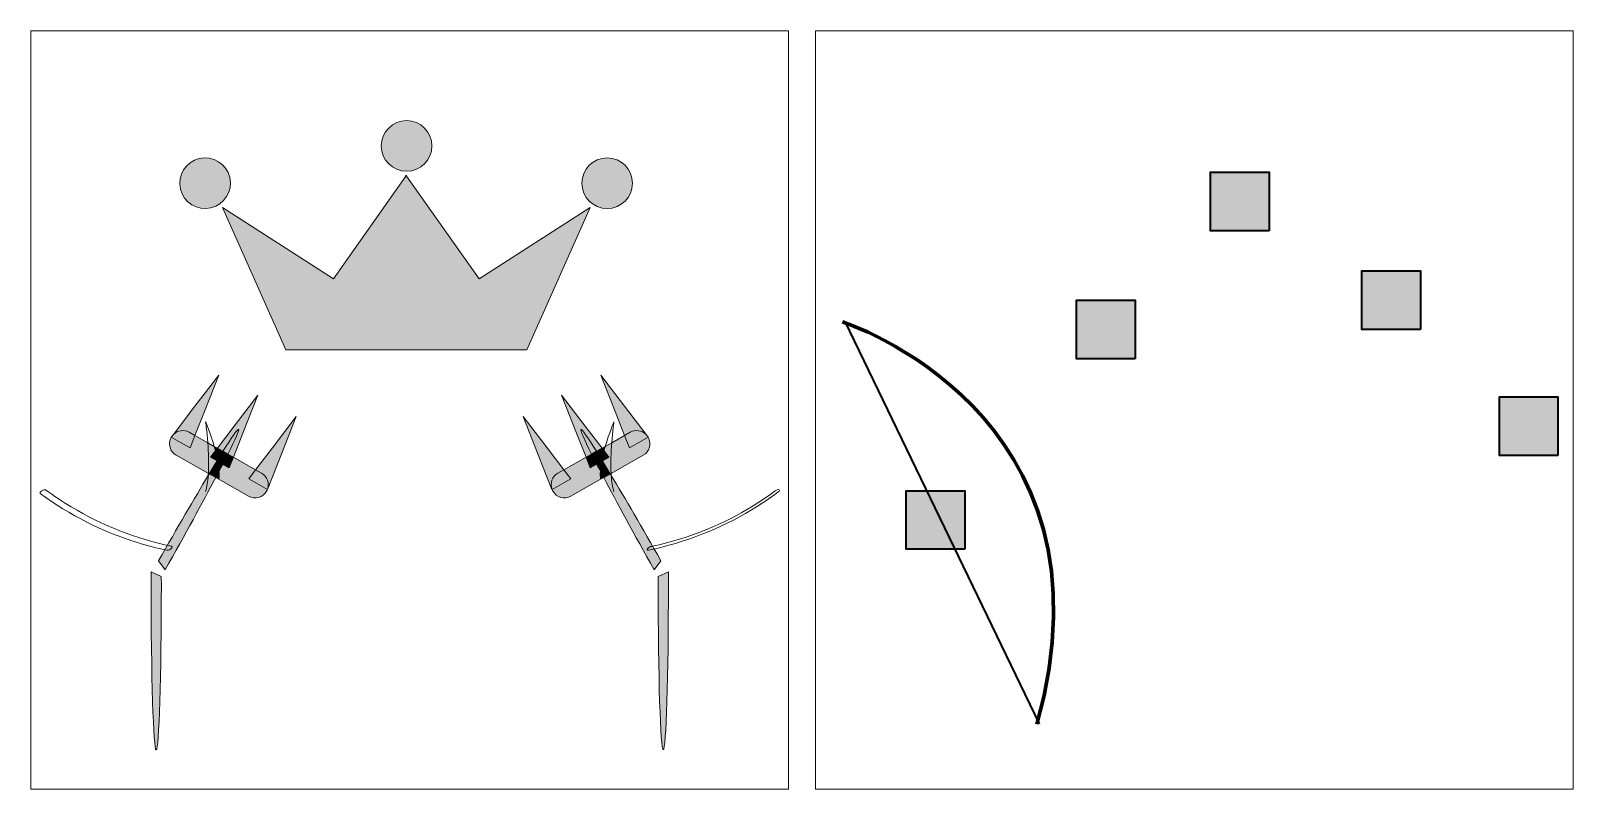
# Model space of a CAD drawing. Header units: centimetres. Extents: x 0 to 40.7, y -20 to 0.
import ezdxf

# ---------------------------------------------------------------- set-up
doc = ezdxf.new("R2010")
doc.units = ezdxf.units.CM
doc.header["$MEASUREMENT"] = 0
doc.layers.add('Layer 1', color=7, linetype='Continuous', lineweight=0)

msp = doc.modelspace()

# ---------------------------------------------------------------- hatches: boundary and pattern name
at = {"layer": 'Layer 1', "transparency": 33554687}
h = msp.add_hatch(color=250, dxfattribs=at)
h.dxf.hatch_style = 2
edge = h.paths.add_edge_path()
edge.add_arc((9.918, -3.036), 0.668, 0, 360)
h = msp.add_hatch(color=250, dxfattribs=at)
h.dxf.hatch_style = 2
edge = h.paths.add_edge_path()
edge.add_ellipse((4.598, -4.019), major_axis=(-0.153, 0.65), ratio=0.999998, start_angle=0, end_angle=360)
h = msp.add_hatch(color=250, dxfattribs=at)
h.dxf.hatch_style = 2
edge = h.paths.add_edge_path()
edge.add_arc((15.211, -4.019), 0.668, 0, 360)
h = msp.add_hatch(color=250, dxfattribs=at)
h.dxf.hatch_style = 2
h.paths.add_polyline_path([(9.918, -3.836), (9.918, -3.809), (9.908, -3.822), (9.898, -3.809), (9.898, -3.836), (7.988, -6.536), (5.057, -4.662), (6.727, -8.409), (9.898, -8.409), (9.918, -8.409), (13.089, -8.409), (14.759, -4.662), (11.828, -6.536)])
h = msp.add_hatch(color=250, dxfattribs=at)
h.dxf.hatch_style = 2
h.paths.add_polyline_path([(32.683, -5.274), (31.138, -5.274), (31.138, -3.729), (32.683, -3.729)])
h = msp.add_hatch(color=250, dxfattribs=at)
h.dxf.hatch_style = 2
h.paths.add_polyline_path([(36.676, -7.878), (35.131, -7.878), (35.131, -6.333), (36.676, -6.333)])
h = msp.add_hatch(color=250, dxfattribs=at)
h.dxf.hatch_style = 2
h.paths.add_polyline_path([(29.142, -8.65), (27.597, -8.65), (27.597, -7.105), (29.142, -7.105)])
h = msp.add_hatch(color=7, dxfattribs=at)
h.dxf.hatch_style = 2
edge = h.paths.add_edge_path()
edge.add_spline(control_points=[(4.18, -10.587), (4.18, -10.587), (4.331, -10.672), (4.331, -10.672), (4.331, -10.672), (4.58, -10.04), (4.58, -10.04), (4.58, -10.04), (4.958, -9.08), (4.958, -9.08), (4.958, -9.08), (4.332, -9.9), (4.332, -9.9), (4.332, -9.9), (3.763, -10.645), (3.763, -10.645), (3.871, -10.537), (4.041, -10.509), (4.18, -10.587)], knot_values=[0, 0, 0, 0, 1, 1, 1, 2, 2, 2, 3, 3, 3, 4, 4, 4, 5, 5, 5, 6, 6, 6, 6], degree=3, periodic=0)
h = msp.add_hatch(color=7, dxfattribs=at)
h.dxf.hatch_style = 2
edge = h.paths.add_edge_path()
edge.add_spline(control_points=[(15.82, -10.587), (15.82, -10.587), (15.669, -10.672), (15.669, -10.672), (15.669, -10.672), (15.42, -10.04), (15.42, -10.04), (15.42, -10.04), (15.042, -9.08), (15.042, -9.08), (15.042, -9.08), (15.668, -9.9), (15.668, -9.9), (15.668, -9.9), (16.237, -10.645), (16.237, -10.645), (16.129, -10.537), (15.959, -10.509), (15.82, -10.587)], knot_values=[0, 0, 0, 0, 1, 1, 1, 2, 2, 2, 3, 3, 3, 4, 4, 4, 5, 5, 5, 6, 6, 6, 6], degree=3, periodic=0)
h = msp.add_hatch(color=7, dxfattribs=at)
h.dxf.hatch_style = 2
edge = h.paths.add_edge_path()
edge.add_spline(control_points=[(5.482, -10.511), (5.506, -10.524), (5.4, -10.763), (5.199, -11.162), (5.199, -11.162), (5.347, -11.246), (5.347, -11.246), (5.347, -11.246), (5.615, -10.565), (5.615, -10.565), (5.615, -10.565), (5.993, -9.605), (5.993, -9.605), (5.993, -9.605), (5.367, -10.425), (5.367, -10.425), (5.367, -10.425), (4.923, -11.006), (4.923, -11.006), (4.923, -11.006), (5.071, -11.09), (5.071, -11.09), (5.309, -10.711), (5.459, -10.497), (5.482, -10.511)], knot_values=[0, 0, 0, 0, 1, 1, 1, 2, 2, 2, 3, 3, 3, 4, 4, 4, 5, 5, 5, 6, 6, 6, 7, 7, 7, 8, 8, 8, 8], degree=3, periodic=0)
h = msp.add_hatch(color=7, dxfattribs=at)
h.dxf.hatch_style = 2
edge = h.paths.add_edge_path()
edge.add_spline(control_points=[(14.518, -10.511), (14.494, -10.524), (14.6, -10.763), (14.801, -11.162), (14.801, -11.162), (14.653, -11.246), (14.653, -11.246), (14.653, -11.246), (14.385, -10.565), (14.385, -10.565), (14.385, -10.565), (14.007, -9.605), (14.007, -9.605), (14.007, -9.605), (14.633, -10.425), (14.633, -10.425), (14.633, -10.425), (15.077, -11.006), (15.077, -11.006), (15.077, -11.006), (14.929, -11.09), (14.929, -11.09), (14.691, -10.711), (14.541, -10.497), (14.518, -10.511)], knot_values=[0, 0, 0, 0, 1, 1, 1, 2, 2, 2, 3, 3, 3, 4, 4, 4, 5, 5, 5, 6, 6, 6, 7, 7, 7, 8, 8, 8, 8], degree=3, periodic=0)
h = msp.add_hatch(color=250, dxfattribs=at)
h.dxf.hatch_style = 2
h.paths.add_polyline_path([(40.304, -11.198), (38.759, -11.198), (38.759, -9.653), (40.304, -9.653)])
h = msp.add_hatch(color=7, dxfattribs=at)
h.dxf.hatch_style = 2
edge = h.paths.add_edge_path()
edge.add_spline(control_points=[(6.244, -12.093), (6.244, -12.093), (6.247, -12.095), (6.247, -12.095), (6.247, -12.095), (6.625, -11.135), (6.625, -11.135), (6.625, -11.135), (7.003, -10.175), (7.003, -10.175), (7.003, -10.175), (6.377, -10.995), (6.377, -10.995), (6.377, -10.995), (5.933, -11.576), (5.933, -11.576), (5.933, -11.576), (6.09, -11.665), (6.09, -11.665), (6.243, -11.751), (6.305, -11.934), (6.244, -12.093)], knot_values=[0, 0, 0, 0, 1, 1, 1, 2, 2, 2, 3, 3, 3, 4, 4, 4, 5, 5, 5, 6, 6, 6, 7, 7, 7, 7], degree=3, periodic=0)
h = msp.add_hatch(color=7, dxfattribs=at)
h.dxf.hatch_style = 2
edge = h.paths.add_edge_path()
edge.add_spline(control_points=[(13.756, -12.093), (13.756, -12.093), (13.753, -12.095), (13.753, -12.095), (13.753, -12.095), (13.375, -11.135), (13.375, -11.135), (13.375, -11.135), (12.997, -10.175), (12.997, -10.175), (12.997, -10.175), (13.623, -10.995), (13.623, -10.995), (13.623, -10.995), (14.067, -11.576), (14.067, -11.576), (14.067, -11.576), (13.91, -11.665), (13.91, -11.665), (13.757, -11.751), (13.695, -11.934), (13.756, -12.093)], knot_values=[0, 0, 0, 0, 1, 1, 1, 2, 2, 2, 3, 3, 3, 4, 4, 4, 5, 5, 5, 6, 6, 6, 7, 7, 7, 7], degree=3, periodic=0)
h = msp.add_hatch(color=7, dxfattribs=at)
h.dxf.hatch_style = 2
edge = h.paths.add_edge_path()
edge.add_spline(control_points=[(4.202, -11), (4.202, -11), (4.331, -10.672), (4.331, -10.672), (4.331, -10.672), (4.18, -10.587), (4.18, -10.587), (4.041, -10.509), (3.871, -10.537), (3.763, -10.645), (3.763, -10.645), (3.706, -10.72), (3.706, -10.72), (3.706, -10.72), (3.954, -10.86), (3.954, -10.86), (3.954, -10.86), (4.202, -11), (4.202, -11)], knot_values=[0, 0, 0, 0, 1, 1, 1, 2, 2, 2, 3, 3, 3, 4, 4, 4, 5, 5, 5, 6, 6, 6, 6], degree=3, periodic=0)
h = msp.add_hatch(color=7, dxfattribs=at)
h.dxf.hatch_style = 2
edge = h.paths.add_edge_path()
edge.add_spline(control_points=[(5.482, -10.511), (5.459, -10.497), (5.309, -10.711), (5.071, -11.09), (5.071, -11.09), (5.199, -11.162), (5.199, -11.162), (5.4, -10.763), (5.506, -10.524), (5.482, -10.511)], knot_values=[0, 0, 0, 0, 1, 1, 1, 2, 2, 2, 3, 3, 3, 3], degree=3, periodic=0)
h = msp.add_hatch(color=7, dxfattribs=at)
h.dxf.hatch_style = 2
edge = h.paths.add_edge_path()
edge.add_spline(control_points=[(14.518, -10.511), (14.541, -10.497), (14.691, -10.711), (14.929, -11.09), (14.929, -11.09), (14.801, -11.162), (14.801, -11.162), (14.6, -10.763), (14.494, -10.524), (14.518, -10.511)], knot_values=[0, 0, 0, 0, 1, 1, 1, 2, 2, 2, 3, 3, 3, 3], degree=3, periodic=0)
h = msp.add_hatch(color=7, dxfattribs=at)
h.dxf.hatch_style = 2
edge = h.paths.add_edge_path()
edge.add_spline(control_points=[(15.798, -11), (15.798, -11), (15.669, -10.672), (15.669, -10.672), (15.669, -10.672), (15.82, -10.587), (15.82, -10.587), (15.959, -10.509), (16.129, -10.537), (16.237, -10.645), (16.237, -10.645), (16.294, -10.72), (16.294, -10.72), (16.294, -10.72), (16.046, -10.86), (16.046, -10.86), (16.046, -10.86), (15.798, -11), (15.798, -11)], knot_values=[0, 0, 0, 0, 1, 1, 1, 2, 2, 2, 3, 3, 3, 4, 4, 4, 5, 5, 5, 6, 6, 6, 6], degree=3, periodic=0)
h = msp.add_hatch(color=7, dxfattribs=at)
h.dxf.hatch_style = 2
edge = h.paths.add_edge_path()
edge.add_spline(control_points=[(4.331, -10.672), (4.331, -10.672), (4.202, -11), (4.202, -11), (4.202, -11), (3.954, -10.86), (3.954, -10.86), (3.954, -10.86), (3.706, -10.72), (3.706, -10.72), (3.706, -10.72), (3.706, -10.72), (3.706, -10.72), (3.611, -10.887), (3.67, -11.1), (3.838, -11.194), (3.838, -11.194), (4.685, -11.672), (4.685, -11.672), (4.701, -11.402), (4.689, -11.109), (4.67, -10.863), (4.67, -10.863), (4.331, -10.672), (4.331, -10.672)], knot_values=[0, 0, 0, 0, 1, 1, 1, 2, 2, 2, 3, 3, 3, 4, 4, 4, 5, 5, 5, 6, 6, 6, 7, 7, 7, 8, 8, 8, 8], degree=3, periodic=0)
h = msp.add_hatch(color=7, dxfattribs=at)
h.dxf.hatch_style = 2
edge = h.paths.add_edge_path()
edge.add_spline(control_points=[(3.706, -10.72), (3.706, -10.72), (3.763, -10.645), (3.763, -10.645), (3.741, -10.666), (3.721, -10.691), (3.706, -10.72)], knot_values=[0, 0, 0, 0, 1, 1, 1, 2, 2, 2, 2], degree=3, periodic=0)
h = msp.add_hatch(color=7, dxfattribs=at)
h.dxf.hatch_style = 2
edge = h.paths.add_edge_path()
edge.add_spline(control_points=[(4.914, -11.343), (4.914, -11.343), (4.741, -11.245), (4.741, -11.245), (4.741, -11.245), (4.872, -11.073), (4.872, -11.073), (4.862, -11.035), (4.851, -10.997), (4.84, -10.959), (4.84, -10.959), (4.67, -10.863), (4.67, -10.863), (4.689, -11.109), (4.701, -11.402), (4.685, -11.672), (4.685, -11.672), (4.706, -11.684), (4.706, -11.684), (4.78, -11.562), (4.849, -11.448), (4.914, -11.343)], knot_values=[0, 0, 0, 0, 1, 1, 1, 2, 2, 2, 3, 3, 3, 4, 4, 4, 5, 5, 5, 6, 6, 6, 7, 7, 7, 7], degree=3, periodic=0)
h = msp.add_hatch(color=7, dxfattribs=at)
h.dxf.hatch_style = 2
edge = h.paths.add_edge_path()
edge.add_spline(control_points=[(4.923, -11.006), (4.923, -11.006), (4.84, -10.959), (4.84, -10.959), (4.851, -10.997), (4.862, -11.035), (4.872, -11.073), (4.872, -11.073), (4.923, -11.006), (4.923, -11.006)], knot_values=[0, 0, 0, 0, 1, 1, 1, 2, 2, 2, 3, 3, 3, 3], degree=3, periodic=0)
h = msp.add_hatch(color=7, dxfattribs=at)
h.dxf.hatch_style = 2
edge = h.paths.add_edge_path()
edge.add_spline(control_points=[(15.077, -11.006), (15.077, -11.006), (15.16, -10.959), (15.16, -10.959), (15.149, -10.997), (15.138, -11.035), (15.128, -11.073), (15.128, -11.073), (15.077, -11.006), (15.077, -11.006)], knot_values=[0, 0, 0, 0, 1, 1, 1, 2, 2, 2, 3, 3, 3, 3], degree=3, periodic=0)
h = msp.add_hatch(color=7, dxfattribs=at)
h.dxf.hatch_style = 2
edge = h.paths.add_edge_path()
edge.add_spline(control_points=[(15.086, -11.343), (15.086, -11.343), (15.259, -11.245), (15.259, -11.245), (15.259, -11.245), (15.128, -11.073), (15.128, -11.073), (15.138, -11.035), (15.149, -10.997), (15.16, -10.959), (15.16, -10.959), (15.33, -10.863), (15.33, -10.863), (15.311, -11.109), (15.299, -11.402), (15.315, -11.672), (15.315, -11.672), (15.294, -11.684), (15.294, -11.684), (15.22, -11.562), (15.151, -11.448), (15.086, -11.343)], knot_values=[0, 0, 0, 0, 1, 1, 1, 2, 2, 2, 3, 3, 3, 4, 4, 4, 5, 5, 5, 6, 6, 6, 7, 7, 7, 7], degree=3, periodic=0)
h = msp.add_hatch(color=7, dxfattribs=at)
h.dxf.hatch_style = 2
edge = h.paths.add_edge_path()
edge.add_spline(control_points=[(15.669, -10.672), (15.669, -10.672), (15.798, -11), (15.798, -11), (15.798, -11), (16.046, -10.86), (16.046, -10.86), (16.046, -10.86), (16.294, -10.72), (16.294, -10.72), (16.294, -10.72), (16.294, -10.72), (16.294, -10.72), (16.389, -10.887), (16.33, -11.1), (16.162, -11.194), (16.162, -11.194), (15.315, -11.672), (15.315, -11.672), (15.299, -11.402), (15.311, -11.109), (15.33, -10.863), (15.33, -10.863), (15.669, -10.672), (15.669, -10.672)], knot_values=[0, 0, 0, 0, 1, 1, 1, 2, 2, 2, 3, 3, 3, 4, 4, 4, 5, 5, 5, 6, 6, 6, 7, 7, 7, 8, 8, 8, 8], degree=3, periodic=0)
h = msp.add_hatch(color=7, dxfattribs=at)
h.dxf.hatch_style = 2
edge = h.paths.add_edge_path()
edge.add_spline(control_points=[(16.294, -10.72), (16.294, -10.72), (16.237, -10.645), (16.237, -10.645), (16.259, -10.666), (16.279, -10.691), (16.294, -10.72)], knot_values=[0, 0, 0, 0, 1, 1, 1, 2, 2, 2, 2], degree=3, periodic=0)
h = msp.add_hatch(color=7, dxfattribs=at)
h.dxf.hatch_style = 2
edge = h.paths.add_edge_path()
edge.add_spline(control_points=[(4.936, -11.355), (4.936, -11.355), (4.914, -11.343), (4.914, -11.343), (4.849, -11.448), (4.78, -11.562), (4.706, -11.684), (4.706, -11.684), (4.879, -11.782), (4.879, -11.782), (4.91, -11.723), (4.94, -11.666), (4.969, -11.61), (4.964, -11.53), (4.953, -11.444), (4.936, -11.355)], knot_values=[0, 0, 0, 0, 1, 1, 1, 2, 2, 2, 3, 3, 3, 4, 4, 4, 5, 5, 5, 5], degree=3, periodic=0)
h = msp.add_hatch(color=7, dxfattribs=at)
h.dxf.hatch_style = 2
edge = h.paths.add_edge_path()
edge.add_spline(control_points=[(4.872, -11.073), (4.872, -11.073), (4.741, -11.245), (4.741, -11.245), (4.741, -11.245), (4.914, -11.343), (4.914, -11.343), (4.919, -11.334), (4.924, -11.326), (4.929, -11.318), (4.913, -11.237), (4.894, -11.154), (4.872, -11.073)], knot_values=[0, 0, 0, 0, 1, 1, 1, 2, 2, 2, 3, 3, 3, 4, 4, 4, 4], degree=3, periodic=0)
h = msp.add_hatch(color=7, dxfattribs=at)
h.dxf.hatch_style = 2
edge = h.paths.add_edge_path()
edge.add_spline(control_points=[(4.929, -11.318), (4.979, -11.236), (5.027, -11.16), (5.071, -11.09), (5.071, -11.09), (4.923, -11.006), (4.923, -11.006), (4.923, -11.006), (4.872, -11.073), (4.872, -11.073), (4.894, -11.154), (4.913, -11.237), (4.929, -11.318)], knot_values=[0, 0, 0, 0, 1, 1, 1, 2, 2, 2, 3, 3, 3, 4, 4, 4, 4], degree=3, periodic=0)
h = msp.add_hatch(color=7, dxfattribs=at)
h.dxf.hatch_style = 2
edge = h.paths.add_edge_path()
edge.add_spline(control_points=[(4.929, -11.318), (4.924, -11.326), (4.919, -11.334), (4.914, -11.343), (4.914, -11.343), (4.936, -11.355), (4.936, -11.355), (4.934, -11.343), (4.932, -11.33), (4.929, -11.318)], knot_values=[0, 0, 0, 0, 1, 1, 1, 2, 2, 2, 3, 3, 3, 3], degree=3, periodic=0)
h = msp.add_hatch(color=7, dxfattribs=at)
h.dxf.hatch_style = 2
edge = h.paths.add_edge_path()
edge.add_spline(control_points=[(4.989, -11.385), (4.989, -11.385), (5.064, -11.427), (5.064, -11.427), (5.113, -11.333), (5.158, -11.244), (5.199, -11.162), (5.199, -11.162), (5.071, -11.09), (5.071, -11.09), (5.027, -11.16), (4.979, -11.236), (4.929, -11.318), (4.932, -11.33), (4.934, -11.343), (4.936, -11.355), (4.936, -11.355), (4.989, -11.385), (4.989, -11.385)], knot_values=[0, 0, 0, 0, 1, 1, 1, 2, 2, 2, 3, 3, 3, 4, 4, 4, 5, 5, 5, 6, 6, 6, 6], degree=3, periodic=0)
h = msp.add_hatch(color=7, dxfattribs=at)
h.dxf.hatch_style = 2
edge = h.paths.add_edge_path()
edge.add_spline(control_points=[(4.936, -11.355), (4.953, -11.444), (4.964, -11.53), (4.969, -11.61), (5.002, -11.547), (5.034, -11.486), (5.064, -11.427), (5.064, -11.427), (4.989, -11.385), (4.989, -11.385), (4.989, -11.385), (4.936, -11.355), (4.936, -11.355)], knot_values=[0, 0, 0, 0, 1, 1, 1, 2, 2, 2, 3, 3, 3, 4, 4, 4, 4], degree=3, periodic=0)
h = msp.add_hatch(color=7, dxfattribs=at)
h.dxf.hatch_style = 2
edge = h.paths.add_edge_path()
edge.add_spline(control_points=[(5.064, -11.427), (5.034, -11.486), (5.002, -11.547), (4.969, -11.61), (4.974, -11.69), (4.972, -11.763), (4.961, -11.828), (4.961, -11.828), (5.747, -12.272), (5.747, -12.272), (5.915, -12.366), (6.128, -12.307), (6.222, -12.139), (6.222, -12.139), (6.222, -12.139), (6.222, -12.139), (6.231, -12.124), (6.238, -12.109), (6.244, -12.093), (6.244, -12.093), (5.999, -11.955), (5.999, -11.955), (5.999, -11.955), (5.751, -11.815), (5.751, -11.815), (5.751, -11.815), (5.933, -11.576), (5.933, -11.576), (5.933, -11.576), (5.347, -11.246), (5.347, -11.246), (5.347, -11.246), (5.237, -11.525), (5.237, -11.525), (5.237, -11.525), (5.064, -11.427), (5.064, -11.427)], knot_values=[0, 0, 0, 0, 1, 1, 1, 2, 2, 2, 3, 3, 3, 4, 4, 4, 5, 5, 5, 6, 6, 6, 7, 7, 7, 8, 8, 8, 9, 9, 9, 10, 10, 10, 11, 11, 11, 12, 12, 12, 12], degree=3, periodic=0)
h = msp.add_hatch(color=7, dxfattribs=at)
h.dxf.hatch_style = 2
edge = h.paths.add_edge_path()
edge.add_spline(control_points=[(5.064, -11.427), (5.064, -11.427), (5.237, -11.525), (5.237, -11.525), (5.237, -11.525), (5.347, -11.246), (5.347, -11.246), (5.347, -11.246), (5.199, -11.162), (5.199, -11.162), (5.158, -11.244), (5.113, -11.333), (5.064, -11.427)], knot_values=[0, 0, 0, 0, 1, 1, 1, 2, 2, 2, 3, 3, 3, 4, 4, 4, 4], degree=3, periodic=0)
h = msp.add_hatch(color=7, dxfattribs=at)
h.dxf.hatch_style = 2
edge = h.paths.add_edge_path()
edge.add_spline(control_points=[(14.936, -11.427), (14.966, -11.486), (14.998, -11.547), (15.031, -11.61), (15.026, -11.69), (15.028, -11.763), (15.039, -11.828), (15.039, -11.828), (14.253, -12.272), (14.253, -12.272), (14.085, -12.366), (13.872, -12.307), (13.778, -12.139), (13.778, -12.139), (13.778, -12.139), (13.778, -12.139), (13.769, -12.124), (13.762, -12.109), (13.756, -12.093), (13.756, -12.093), (14.001, -11.955), (14.001, -11.955), (14.001, -11.955), (14.249, -11.815), (14.249, -11.815), (14.249, -11.815), (14.067, -11.576), (14.067, -11.576), (14.067, -11.576), (14.653, -11.246), (14.653, -11.246), (14.653, -11.246), (14.763, -11.525), (14.763, -11.525), (14.763, -11.525), (14.936, -11.427), (14.936, -11.427)], knot_values=[0, 0, 0, 0, 1, 1, 1, 2, 2, 2, 3, 3, 3, 4, 4, 4, 5, 5, 5, 6, 6, 6, 7, 7, 7, 8, 8, 8, 9, 9, 9, 10, 10, 10, 11, 11, 11, 12, 12, 12, 12], degree=3, periodic=0)
h = msp.add_hatch(color=7, dxfattribs=at)
h.dxf.hatch_style = 2
edge = h.paths.add_edge_path()
edge.add_spline(control_points=[(14.936, -11.427), (14.936, -11.427), (14.763, -11.525), (14.763, -11.525), (14.763, -11.525), (14.653, -11.246), (14.653, -11.246), (14.653, -11.246), (14.801, -11.162), (14.801, -11.162), (14.842, -11.244), (14.887, -11.333), (14.936, -11.427)], knot_values=[0, 0, 0, 0, 1, 1, 1, 2, 2, 2, 3, 3, 3, 4, 4, 4, 4], degree=3, periodic=0)
h = msp.add_hatch(color=7, dxfattribs=at)
h.dxf.hatch_style = 2
edge = h.paths.add_edge_path()
edge.add_spline(control_points=[(15.011, -11.385), (15.011, -11.385), (14.936, -11.427), (14.936, -11.427), (14.887, -11.333), (14.842, -11.244), (14.801, -11.162), (14.801, -11.162), (14.929, -11.09), (14.929, -11.09), (14.973, -11.16), (15.021, -11.236), (15.071, -11.318), (15.068, -11.33), (15.066, -11.343), (15.064, -11.355), (15.064, -11.355), (15.011, -11.385), (15.011, -11.385)], knot_values=[0, 0, 0, 0, 1, 1, 1, 2, 2, 2, 3, 3, 3, 4, 4, 4, 5, 5, 5, 6, 6, 6, 6], degree=3, periodic=0)
h = msp.add_hatch(color=7, dxfattribs=at)
h.dxf.hatch_style = 2
edge = h.paths.add_edge_path()
edge.add_spline(control_points=[(15.071, -11.318), (15.021, -11.236), (14.973, -11.16), (14.929, -11.09), (14.929, -11.09), (15.077, -11.006), (15.077, -11.006), (15.077, -11.006), (15.128, -11.073), (15.128, -11.073), (15.106, -11.154), (15.087, -11.237), (15.071, -11.318)], knot_values=[0, 0, 0, 0, 1, 1, 1, 2, 2, 2, 3, 3, 3, 4, 4, 4, 4], degree=3, periodic=0)
h = msp.add_hatch(color=7, dxfattribs=at)
h.dxf.hatch_style = 2
edge = h.paths.add_edge_path()
edge.add_spline(control_points=[(15.064, -11.355), (15.047, -11.444), (15.036, -11.53), (15.031, -11.61), (14.998, -11.547), (14.966, -11.486), (14.936, -11.427), (14.936, -11.427), (15.011, -11.385), (15.011, -11.385), (15.011, -11.385), (15.064, -11.355), (15.064, -11.355)], knot_values=[0, 0, 0, 0, 1, 1, 1, 2, 2, 2, 3, 3, 3, 4, 4, 4, 4], degree=3, periodic=0)
h = msp.add_hatch(color=7, dxfattribs=at)
h.dxf.hatch_style = 2
edge = h.paths.add_edge_path()
edge.add_spline(control_points=[(15.064, -11.355), (15.064, -11.355), (15.086, -11.343), (15.086, -11.343), (15.151, -11.448), (15.22, -11.562), (15.294, -11.684), (15.294, -11.684), (15.121, -11.782), (15.121, -11.782), (15.09, -11.723), (15.06, -11.666), (15.031, -11.61), (15.036, -11.53), (15.047, -11.444), (15.064, -11.355)], knot_values=[0, 0, 0, 0, 1, 1, 1, 2, 2, 2, 3, 3, 3, 4, 4, 4, 5, 5, 5, 5], degree=3, periodic=0)
h = msp.add_hatch(color=7, dxfattribs=at)
h.dxf.hatch_style = 2
edge = h.paths.add_edge_path()
edge.add_spline(control_points=[(15.071, -11.318), (15.076, -11.326), (15.081, -11.334), (15.086, -11.343), (15.086, -11.343), (15.064, -11.355), (15.064, -11.355), (15.066, -11.343), (15.068, -11.33), (15.071, -11.318)], knot_values=[0, 0, 0, 0, 1, 1, 1, 2, 2, 2, 3, 3, 3, 3], degree=3, periodic=0)
h = msp.add_hatch(color=7, dxfattribs=at)
h.dxf.hatch_style = 2
edge = h.paths.add_edge_path()
edge.add_spline(control_points=[(15.128, -11.073), (15.128, -11.073), (15.259, -11.245), (15.259, -11.245), (15.259, -11.245), (15.086, -11.343), (15.086, -11.343), (15.081, -11.334), (15.076, -11.326), (15.071, -11.318), (15.087, -11.237), (15.106, -11.154), (15.128, -11.073)], knot_values=[0, 0, 0, 0, 1, 1, 1, 2, 2, 2, 3, 3, 3, 4, 4, 4, 4], degree=3, periodic=0)
h = msp.add_hatch(color=7, dxfattribs=at)
h.dxf.hatch_style = 2
edge = h.paths.add_edge_path()
edge.add_spline(control_points=[(4.879, -11.782), (4.879, -11.782), (4.706, -11.684), (4.706, -11.684), (4.698, -11.698), (4.69, -11.711), (4.682, -11.725), (4.67, -11.882), (4.649, -12.03), (4.613, -12.153), (4.649, -12.03), (4.67, -11.882), (4.682, -11.725), (4.321, -12.325), (3.865, -13.107), (3.373, -13.975), (3.373, -13.975), (3.548, -14.214), (3.548, -14.214), (4.072, -13.283), (4.536, -12.432), (4.879, -11.782)], knot_values=[0, 0, 0, 0, 1, 1, 1, 2, 2, 2, 3, 3, 3, 4, 4, 4, 5, 5, 5, 6, 6, 6, 7, 7, 7, 7], degree=3, periodic=0)
h = msp.add_hatch(color=7, dxfattribs=at)
h.dxf.hatch_style = 2
edge = h.paths.add_edge_path()
edge.add_spline(control_points=[(4.879, -11.782), (4.879, -11.782), (4.961, -11.828), (4.961, -11.828), (4.972, -11.763), (4.974, -11.69), (4.969, -11.61), (4.94, -11.666), (4.91, -11.723), (4.879, -11.782)], knot_values=[0, 0, 0, 0, 1, 1, 1, 2, 2, 2, 3, 3, 3, 3], degree=3, periodic=0)
h = msp.add_hatch(color=7, dxfattribs=at)
h.dxf.hatch_style = 2
edge = h.paths.add_edge_path()
edge.add_spline(control_points=[(5.999, -11.955), (5.999, -11.955), (6.244, -12.093), (6.244, -12.093), (6.305, -11.934), (6.243, -11.751), (6.09, -11.665), (6.09, -11.665), (5.933, -11.576), (5.933, -11.576), (5.933, -11.576), (5.751, -11.815), (5.751, -11.815), (5.751, -11.815), (5.999, -11.955), (5.999, -11.955)], knot_values=[0, 0, 0, 0, 1, 1, 1, 2, 2, 2, 3, 3, 3, 4, 4, 4, 5, 5, 5, 5], degree=3, periodic=0)
h = msp.add_hatch(color=7, dxfattribs=at)
h.dxf.hatch_style = 2
edge = h.paths.add_edge_path()
edge.add_spline(control_points=[(14.001, -11.955), (14.001, -11.955), (13.756, -12.093), (13.756, -12.093), (13.695, -11.934), (13.757, -11.751), (13.91, -11.665), (13.91, -11.665), (14.067, -11.576), (14.067, -11.576), (14.067, -11.576), (14.249, -11.815), (14.249, -11.815), (14.249, -11.815), (14.001, -11.955), (14.001, -11.955)], knot_values=[0, 0, 0, 0, 1, 1, 1, 2, 2, 2, 3, 3, 3, 4, 4, 4, 5, 5, 5, 5], degree=3, periodic=0)
h = msp.add_hatch(color=7, dxfattribs=at)
h.dxf.hatch_style = 2
edge = h.paths.add_edge_path()
edge.add_spline(control_points=[(15.121, -11.782), (15.121, -11.782), (15.039, -11.828), (15.039, -11.828), (15.028, -11.763), (15.026, -11.69), (15.031, -11.61), (15.06, -11.666), (15.09, -11.723), (15.121, -11.782)], knot_values=[0, 0, 0, 0, 1, 1, 1, 2, 2, 2, 3, 3, 3, 3], degree=3, periodic=0)
h = msp.add_hatch(color=7, dxfattribs=at)
h.dxf.hatch_style = 2
edge = h.paths.add_edge_path()
edge.add_spline(control_points=[(15.121, -11.782), (15.121, -11.782), (15.294, -11.684), (15.294, -11.684), (15.302, -11.698), (15.31, -11.711), (15.318, -11.725), (15.33, -11.882), (15.351, -12.03), (15.387, -12.153), (15.351, -12.03), (15.33, -11.882), (15.318, -11.725), (15.679, -12.325), (16.135, -13.107), (16.627, -13.975), (16.627, -13.975), (16.452, -14.214), (16.452, -14.214), (15.928, -13.283), (15.464, -12.432), (15.121, -11.782)], knot_values=[0, 0, 0, 0, 1, 1, 1, 2, 2, 2, 3, 3, 3, 4, 4, 4, 5, 5, 5, 6, 6, 6, 7, 7, 7, 7], degree=3, periodic=0)
h = msp.add_hatch(color=250, dxfattribs=at)
h.dxf.hatch_style = 2
h.paths.add_polyline_path([(24.648, -13.673), (23.103, -13.673), (23.103, -12.128), (24.648, -12.128)])
h = msp.add_hatch(color=7, dxfattribs=at)
h.dxf.hatch_style = 2
edge = h.paths.add_edge_path()
edge.add_spline(control_points=[(3.173, -14.27), (3.173, -14.376), (3.173, -14.483), (3.173, -14.592), (3.173, -17.008), (3.234, -18.967), (3.308, -18.967), (3.383, -18.967), (3.444, -17.008), (3.444, -14.592), (3.444, -14.525), (3.444, -14.458), (3.443, -14.392), (3.443, -14.392), (3.173, -14.27), (3.173, -14.27)], knot_values=[0, 0, 0, 0, 1, 1, 1, 2, 2, 2, 3, 3, 3, 4, 4, 4, 5, 5, 5, 5], degree=3, periodic=0)
h = msp.add_hatch(color=7, dxfattribs=at)
h.dxf.hatch_style = 2
edge = h.paths.add_edge_path()
edge.add_spline(control_points=[(16.827, -14.27), (16.827, -14.376), (16.827, -14.483), (16.827, -14.592), (16.827, -17.008), (16.766, -18.967), (16.692, -18.967), (16.617, -18.967), (16.556, -17.008), (16.556, -14.592), (16.556, -14.525), (16.556, -14.458), (16.557, -14.392), (16.557, -14.392), (16.827, -14.27), (16.827, -14.27)], knot_values=[0, 0, 0, 0, 1, 1, 1, 2, 2, 2, 3, 3, 3, 4, 4, 4, 5, 5, 5, 5], degree=3, periodic=0)

# ---------------------------------------------------------------- linework, layer by layer
at = {"layer": 'Layer 1', "color": 250, "lineweight": 35}
msp.add_line((21.487, -7.667), (26.615, -18.276), dxfattribs=at)
at = {"layer": 'Layer 1'}
for points in [[(20, -20), (0, -20), (0, 0), (20, 0)], [(40.706, -20), (20.706, -20), (20.706, 0), (40.706, 0)], [(9.918, -3.836), (9.918, -3.809), (9.908, -3.822), (9.898, -3.809), (9.898, -3.836), (7.988, -6.536), (5.057, -4.662), (6.727, -8.409), (9.898, -8.409), (9.918, -8.409), (13.089, -8.409), (14.759, -4.662), (11.828, -6.536)]]:
    msp.add_lwpolyline(points, close=True, dxfattribs=at)
at = {"layer": 'Layer 1', "color": 250, "lineweight": 35}
for points in [[(32.683, -5.274), (31.138, -5.274), (31.138, -3.729), (32.683, -3.729)], [(36.676, -7.878), (35.131, -7.878), (35.131, -6.333), (36.676, -6.333)], [(29.142, -8.65), (27.597, -8.65), (27.597, -7.105), (29.142, -7.105)], [(40.304, -11.198), (38.759, -11.198), (38.759, -9.653), (40.304, -9.653)], [(24.648, -13.673), (23.103, -13.673), (23.103, -12.128), (24.648, -12.128)]]:
    msp.add_lwpolyline(points, close=True, dxfattribs=at)
at = {"layer": 'Layer 1'}
for centre in [(9.918, -3.036), (15.211, -4.019)]:
    msp.add_circle(centre, 0.668, dxfattribs=at)
msp.add_ellipse((4.598, -4.019), major_axis=(-0.153, 0.65), ratio=0.999998, dxfattribs=at)
at = {"layer": 'Layer 1', "color": 250, "lineweight": 211}
msp.add_open_spline([(21.425, -7.678), (21.425, -7.678), (28.857, -10.051), (26.553, -18.287)], degree=3, dxfattribs=at)
at = {"layer": 'Layer 1'}
for points, knots in [([(4.18, -10.587), (4.18, -10.587), (4.331, -10.672), (4.331, -10.672), (4.331, -10.672), (4.58, -10.04), (4.58, -10.04), (4.58, -10.04), (4.958, -9.08), (4.958, -9.08), (4.958, -9.08), (4.332, -9.9), (4.332, -9.9), (4.332, -9.9), (3.763, -10.645), (3.763, -10.645), (3.871, -10.537), (4.041, -10.509), (4.18, -10.587)], [0, 0, 0, 0, 1, 1, 1, 2, 2, 2, 3, 3, 3, 4, 4, 4, 5, 5, 5, 6, 6, 6, 6]), ([(15.82, -10.587), (15.82, -10.587), (15.669, -10.672), (15.669, -10.672), (15.669, -10.672), (15.42, -10.04), (15.42, -10.04), (15.42, -10.04), (15.042, -9.08), (15.042, -9.08), (15.042, -9.08), (15.668, -9.9), (15.668, -9.9), (15.668, -9.9), (16.237, -10.645), (16.237, -10.645), (16.129, -10.537), (15.959, -10.509), (15.82, -10.587)], [0, 0, 0, 0, 1, 1, 1, 2, 2, 2, 3, 3, 3, 4, 4, 4, 5, 5, 5, 6, 6, 6, 6]), ([(5.482, -10.511), (5.506, -10.524), (5.4, -10.763), (5.199, -11.162), (5.199, -11.162), (5.347, -11.246), (5.347, -11.246), (5.347, -11.246), (5.615, -10.565), (5.615, -10.565), (5.615, -10.565), (5.993, -9.605), (5.993, -9.605), (5.993, -9.605), (5.367, -10.425), (5.367, -10.425), (5.367, -10.425), (4.923, -11.006), (4.923, -11.006), (4.923, -11.006), (5.071, -11.09), (5.071, -11.09), (5.309, -10.711), (5.459, -10.497), (5.482, -10.511)], [0, 0, 0, 0, 1, 1, 1, 2, 2, 2, 3, 3, 3, 4, 4, 4, 5, 5, 5, 6, 6, 6, 7, 7, 7, 8, 8, 8, 8]), ([(14.518, -10.511), (14.494, -10.524), (14.6, -10.763), (14.801, -11.162), (14.801, -11.162), (14.653, -11.246), (14.653, -11.246), (14.653, -11.246), (14.385, -10.565), (14.385, -10.565), (14.385, -10.565), (14.007, -9.605), (14.007, -9.605), (14.007, -9.605), (14.633, -10.425), (14.633, -10.425), (14.633, -10.425), (15.077, -11.006), (15.077, -11.006), (15.077, -11.006), (14.929, -11.09), (14.929, -11.09), (14.691, -10.711), (14.541, -10.497), (14.518, -10.511)], [0, 0, 0, 0, 1, 1, 1, 2, 2, 2, 3, 3, 3, 4, 4, 4, 5, 5, 5, 6, 6, 6, 7, 7, 7, 8, 8, 8, 8]), ([(6.244, -12.093), (6.244, -12.093), (6.247, -12.095), (6.247, -12.095), (6.247, -12.095), (6.625, -11.135), (6.625, -11.135), (6.625, -11.135), (7.003, -10.175), (7.003, -10.175), (7.003, -10.175), (6.377, -10.995), (6.377, -10.995), (6.377, -10.995), (5.933, -11.576), (5.933, -11.576), (5.933, -11.576), (6.09, -11.665), (6.09, -11.665), (6.243, -11.751), (6.305, -11.934), (6.244, -12.093)], [0, 0, 0, 0, 1, 1, 1, 2, 2, 2, 3, 3, 3, 4, 4, 4, 5, 5, 5, 6, 6, 6, 7, 7, 7, 7]), ([(13.756, -12.093), (13.756, -12.093), (13.753, -12.095), (13.753, -12.095), (13.753, -12.095), (13.375, -11.135), (13.375, -11.135), (13.375, -11.135), (12.997, -10.175), (12.997, -10.175), (12.997, -10.175), (13.623, -10.995), (13.623, -10.995), (13.623, -10.995), (14.067, -11.576), (14.067, -11.576), (14.067, -11.576), (13.91, -11.665), (13.91, -11.665), (13.757, -11.751), (13.695, -11.934), (13.756, -12.093)], [0, 0, 0, 0, 1, 1, 1, 2, 2, 2, 3, 3, 3, 4, 4, 4, 5, 5, 5, 6, 6, 6, 7, 7, 7, 7]), ([(4.202, -11), (4.202, -11), (4.331, -10.672), (4.331, -10.672), (4.331, -10.672), (4.18, -10.587), (4.18, -10.587), (4.041, -10.509), (3.871, -10.537), (3.763, -10.645), (3.763, -10.645), (3.706, -10.72), (3.706, -10.72), (3.706, -10.72), (3.954, -10.86), (3.954, -10.86), (3.954, -10.86), (4.202, -11), (4.202, -11)], [0, 0, 0, 0, 1, 1, 1, 2, 2, 2, 3, 3, 3, 4, 4, 4, 5, 5, 5, 6, 6, 6, 6]), ([(4.611, -10.309), (4.611, -10.309), (4.646, -10.546), (4.67, -10.863), (4.67, -10.863), (4.84, -10.959), (4.84, -10.959), (4.737, -10.607), (4.611, -10.309), (4.611, -10.309)], [0, 0, 0, 0, 1, 1, 1, 2, 2, 2, 3, 3, 3, 3]), ([(5.482, -10.511), (5.459, -10.497), (5.309, -10.711), (5.071, -11.09), (5.071, -11.09), (5.199, -11.162), (5.199, -11.162), (5.4, -10.763), (5.506, -10.524), (5.482, -10.511)], [0, 0, 0, 0, 1, 1, 1, 2, 2, 2, 3, 3, 3, 3]), ([(14.518, -10.511), (14.541, -10.497), (14.691, -10.711), (14.929, -11.09), (14.929, -11.09), (14.801, -11.162), (14.801, -11.162), (14.6, -10.763), (14.494, -10.524), (14.518, -10.511)], [0, 0, 0, 0, 1, 1, 1, 2, 2, 2, 3, 3, 3, 3]), ([(15.389, -10.309), (15.389, -10.309), (15.354, -10.546), (15.33, -10.863), (15.33, -10.863), (15.16, -10.959), (15.16, -10.959), (15.263, -10.607), (15.389, -10.309), (15.389, -10.309)], [0, 0, 0, 0, 1, 1, 1, 2, 2, 2, 3, 3, 3, 3]), ([(15.798, -11), (15.798, -11), (15.669, -10.672), (15.669, -10.672), (15.669, -10.672), (15.82, -10.587), (15.82, -10.587), (15.959, -10.509), (16.129, -10.537), (16.237, -10.645), (16.237, -10.645), (16.294, -10.72), (16.294, -10.72), (16.294, -10.72), (16.046, -10.86), (16.046, -10.86), (16.046, -10.86), (15.798, -11), (15.798, -11)], [0, 0, 0, 0, 1, 1, 1, 2, 2, 2, 3, 3, 3, 4, 4, 4, 5, 5, 5, 6, 6, 6, 6]), ([(4.331, -10.672), (4.331, -10.672), (4.202, -11), (4.202, -11), (4.202, -11), (3.954, -10.86), (3.954, -10.86), (3.954, -10.86), (3.706, -10.72), (3.706, -10.72), (3.706, -10.72), (3.706, -10.72), (3.706, -10.72), (3.611, -10.887), (3.67, -11.1), (3.838, -11.194), (3.838, -11.194), (4.685, -11.672), (4.685, -11.672), (4.701, -11.402), (4.689, -11.109), (4.67, -10.863), (4.67, -10.863), (4.331, -10.672), (4.331, -10.672)], [0, 0, 0, 0, 1, 1, 1, 2, 2, 2, 3, 3, 3, 4, 4, 4, 5, 5, 5, 6, 6, 6, 7, 7, 7, 8, 8, 8, 8]), ([(3.706, -10.72), (3.706, -10.72), (3.763, -10.645), (3.763, -10.645), (3.741, -10.666), (3.721, -10.691), (3.706, -10.72)], [0, 0, 0, 0, 1, 1, 1, 2, 2, 2, 2]), ([(4.914, -11.343), (4.914, -11.343), (4.741, -11.245), (4.741, -11.245), (4.741, -11.245), (4.872, -11.073), (4.872, -11.073), (4.862, -11.035), (4.851, -10.997), (4.84, -10.959), (4.84, -10.959), (4.67, -10.863), (4.67, -10.863), (4.689, -11.109), (4.701, -11.402), (4.685, -11.672), (4.685, -11.672), (4.706, -11.684), (4.706, -11.684), (4.78, -11.562), (4.849, -11.448), (4.914, -11.343)], [0, 0, 0, 0, 1, 1, 1, 2, 2, 2, 3, 3, 3, 4, 4, 4, 5, 5, 5, 6, 6, 6, 7, 7, 7, 7]), ([(4.923, -11.006), (4.923, -11.006), (4.84, -10.959), (4.84, -10.959), (4.851, -10.997), (4.862, -11.035), (4.872, -11.073), (4.872, -11.073), (4.923, -11.006), (4.923, -11.006)], [0, 0, 0, 0, 1, 1, 1, 2, 2, 2, 3, 3, 3, 3]), ([(15.077, -11.006), (15.077, -11.006), (15.16, -10.959), (15.16, -10.959), (15.149, -10.997), (15.138, -11.035), (15.128, -11.073), (15.128, -11.073), (15.077, -11.006), (15.077, -11.006)], [0, 0, 0, 0, 1, 1, 1, 2, 2, 2, 3, 3, 3, 3]), ([(15.086, -11.343), (15.086, -11.343), (15.259, -11.245), (15.259, -11.245), (15.259, -11.245), (15.128, -11.073), (15.128, -11.073), (15.138, -11.035), (15.149, -10.997), (15.16, -10.959), (15.16, -10.959), (15.33, -10.863), (15.33, -10.863), (15.311, -11.109), (15.299, -11.402), (15.315, -11.672), (15.315, -11.672), (15.294, -11.684), (15.294, -11.684), (15.22, -11.562), (15.151, -11.448), (15.086, -11.343)], [0, 0, 0, 0, 1, 1, 1, 2, 2, 2, 3, 3, 3, 4, 4, 4, 5, 5, 5, 6, 6, 6, 7, 7, 7, 7]), ([(15.669, -10.672), (15.669, -10.672), (15.798, -11), (15.798, -11), (15.798, -11), (16.046, -10.86), (16.046, -10.86), (16.046, -10.86), (16.294, -10.72), (16.294, -10.72), (16.294, -10.72), (16.294, -10.72), (16.294, -10.72), (16.389, -10.887), (16.33, -11.1), (16.162, -11.194), (16.162, -11.194), (15.315, -11.672), (15.315, -11.672), (15.299, -11.402), (15.311, -11.109), (15.33, -10.863), (15.33, -10.863), (15.669, -10.672), (15.669, -10.672)], [0, 0, 0, 0, 1, 1, 1, 2, 2, 2, 3, 3, 3, 4, 4, 4, 5, 5, 5, 6, 6, 6, 7, 7, 7, 8, 8, 8, 8]), ([(16.294, -10.72), (16.294, -10.72), (16.237, -10.645), (16.237, -10.645), (16.259, -10.666), (16.279, -10.691), (16.294, -10.72)], [0, 0, 0, 0, 1, 1, 1, 2, 2, 2, 2]), ([(4.936, -11.355), (4.936, -11.355), (4.914, -11.343), (4.914, -11.343), (4.849, -11.448), (4.78, -11.562), (4.706, -11.684), (4.706, -11.684), (4.879, -11.782), (4.879, -11.782), (4.91, -11.723), (4.94, -11.666), (4.969, -11.61), (4.964, -11.53), (4.953, -11.444), (4.936, -11.355)], [0, 0, 0, 0, 1, 1, 1, 2, 2, 2, 3, 3, 3, 4, 4, 4, 5, 5, 5, 5]), ([(4.872, -11.073), (4.872, -11.073), (4.741, -11.245), (4.741, -11.245), (4.741, -11.245), (4.914, -11.343), (4.914, -11.343), (4.919, -11.334), (4.924, -11.326), (4.929, -11.318), (4.913, -11.237), (4.894, -11.154), (4.872, -11.073)], [0, 0, 0, 0, 1, 1, 1, 2, 2, 2, 3, 3, 3, 4, 4, 4, 4]), ([(4.929, -11.318), (4.979, -11.236), (5.027, -11.16), (5.071, -11.09), (5.071, -11.09), (4.923, -11.006), (4.923, -11.006), (4.923, -11.006), (4.872, -11.073), (4.872, -11.073), (4.894, -11.154), (4.913, -11.237), (4.929, -11.318)], [0, 0, 0, 0, 1, 1, 1, 2, 2, 2, 3, 3, 3, 4, 4, 4, 4]), ([(4.929, -11.318), (4.924, -11.326), (4.919, -11.334), (4.914, -11.343), (4.914, -11.343), (4.936, -11.355), (4.936, -11.355), (4.934, -11.343), (4.932, -11.33), (4.929, -11.318)], [0, 0, 0, 0, 1, 1, 1, 2, 2, 2, 3, 3, 3, 3]), ([(4.989, -11.385), (4.989, -11.385), (5.064, -11.427), (5.064, -11.427), (5.113, -11.333), (5.158, -11.244), (5.199, -11.162), (5.199, -11.162), (5.071, -11.09), (5.071, -11.09), (5.027, -11.16), (4.979, -11.236), (4.929, -11.318), (4.932, -11.33), (4.934, -11.343), (4.936, -11.355), (4.936, -11.355), (4.989, -11.385), (4.989, -11.385)], [0, 0, 0, 0, 1, 1, 1, 2, 2, 2, 3, 3, 3, 4, 4, 4, 5, 5, 5, 6, 6, 6, 6]), ([(4.936, -11.355), (4.953, -11.444), (4.964, -11.53), (4.969, -11.61), (5.002, -11.547), (5.034, -11.486), (5.064, -11.427), (5.064, -11.427), (4.989, -11.385), (4.989, -11.385), (4.989, -11.385), (4.936, -11.355), (4.936, -11.355)], [0, 0, 0, 0, 1, 1, 1, 2, 2, 2, 3, 3, 3, 4, 4, 4, 4]), ([(5.064, -11.427), (5.034, -11.486), (5.002, -11.547), (4.969, -11.61), (4.974, -11.69), (4.972, -11.763), (4.961, -11.828), (4.961, -11.828), (5.747, -12.272), (5.747, -12.272), (5.915, -12.366), (6.128, -12.307), (6.222, -12.139), (6.222, -12.139), (6.222, -12.139), (6.222, -12.139), (6.231, -12.124), (6.238, -12.109), (6.244, -12.093), (6.244, -12.093), (5.999, -11.955), (5.999, -11.955), (5.999, -11.955), (5.751, -11.815), (5.751, -11.815), (5.751, -11.815), (5.933, -11.576), (5.933, -11.576), (5.933, -11.576), (5.347, -11.246), (5.347, -11.246), (5.347, -11.246), (5.237, -11.525), (5.237, -11.525), (5.237, -11.525), (5.064, -11.427), (5.064, -11.427)], [0, 0, 0, 0, 1, 1, 1, 2, 2, 2, 3, 3, 3, 4, 4, 4, 5, 5, 5, 6, 6, 6, 7, 7, 7, 8, 8, 8, 9, 9, 9, 10, 10, 10, 11, 11, 11, 12, 12, 12, 12]), ([(5.064, -11.427), (5.064, -11.427), (5.237, -11.525), (5.237, -11.525), (5.237, -11.525), (5.347, -11.246), (5.347, -11.246), (5.347, -11.246), (5.199, -11.162), (5.199, -11.162), (5.158, -11.244), (5.113, -11.333), (5.064, -11.427)], [0, 0, 0, 0, 1, 1, 1, 2, 2, 2, 3, 3, 3, 4, 4, 4, 4]), ([(14.936, -11.427), (14.966, -11.486), (14.998, -11.547), (15.031, -11.61), (15.026, -11.69), (15.028, -11.763), (15.039, -11.828), (15.039, -11.828), (14.253, -12.272), (14.253, -12.272), (14.085, -12.366), (13.872, -12.307), (13.778, -12.139), (13.778, -12.139), (13.778, -12.139), (13.778, -12.139), (13.769, -12.124), (13.762, -12.109), (13.756, -12.093), (13.756, -12.093), (14.001, -11.955), (14.001, -11.955), (14.001, -11.955), (14.249, -11.815), (14.249, -11.815), (14.249, -11.815), (14.067, -11.576), (14.067, -11.576), (14.067, -11.576), (14.653, -11.246), (14.653, -11.246), (14.653, -11.246), (14.763, -11.525), (14.763, -11.525), (14.763, -11.525), (14.936, -11.427), (14.936, -11.427)], [0, 0, 0, 0, 1, 1, 1, 2, 2, 2, 3, 3, 3, 4, 4, 4, 5, 5, 5, 6, 6, 6, 7, 7, 7, 8, 8, 8, 9, 9, 9, 10, 10, 10, 11, 11, 11, 12, 12, 12, 12]), ([(14.936, -11.427), (14.936, -11.427), (14.763, -11.525), (14.763, -11.525), (14.763, -11.525), (14.653, -11.246), (14.653, -11.246), (14.653, -11.246), (14.801, -11.162), (14.801, -11.162), (14.842, -11.244), (14.887, -11.333), (14.936, -11.427)], [0, 0, 0, 0, 1, 1, 1, 2, 2, 2, 3, 3, 3, 4, 4, 4, 4]), ([(15.011, -11.385), (15.011, -11.385), (14.936, -11.427), (14.936, -11.427), (14.887, -11.333), (14.842, -11.244), (14.801, -11.162), (14.801, -11.162), (14.929, -11.09), (14.929, -11.09), (14.973, -11.16), (15.021, -11.236), (15.071, -11.318), (15.068, -11.33), (15.066, -11.343), (15.064, -11.355), (15.064, -11.355), (15.011, -11.385), (15.011, -11.385)], [0, 0, 0, 0, 1, 1, 1, 2, 2, 2, 3, 3, 3, 4, 4, 4, 5, 5, 5, 6, 6, 6, 6]), ([(15.071, -11.318), (15.021, -11.236), (14.973, -11.16), (14.929, -11.09), (14.929, -11.09), (15.077, -11.006), (15.077, -11.006), (15.077, -11.006), (15.128, -11.073), (15.128, -11.073), (15.106, -11.154), (15.087, -11.237), (15.071, -11.318)], [0, 0, 0, 0, 1, 1, 1, 2, 2, 2, 3, 3, 3, 4, 4, 4, 4]), ([(15.064, -11.355), (15.047, -11.444), (15.036, -11.53), (15.031, -11.61), (14.998, -11.547), (14.966, -11.486), (14.936, -11.427), (14.936, -11.427), (15.011, -11.385), (15.011, -11.385), (15.011, -11.385), (15.064, -11.355), (15.064, -11.355)], [0, 0, 0, 0, 1, 1, 1, 2, 2, 2, 3, 3, 3, 4, 4, 4, 4]), ([(15.064, -11.355), (15.064, -11.355), (15.086, -11.343), (15.086, -11.343), (15.151, -11.448), (15.22, -11.562), (15.294, -11.684), (15.294, -11.684), (15.121, -11.782), (15.121, -11.782), (15.09, -11.723), (15.06, -11.666), (15.031, -11.61), (15.036, -11.53), (15.047, -11.444), (15.064, -11.355)], [0, 0, 0, 0, 1, 1, 1, 2, 2, 2, 3, 3, 3, 4, 4, 4, 5, 5, 5, 5]), ([(15.071, -11.318), (15.076, -11.326), (15.081, -11.334), (15.086, -11.343), (15.086, -11.343), (15.064, -11.355), (15.064, -11.355), (15.066, -11.343), (15.068, -11.33), (15.071, -11.318)], [0, 0, 0, 0, 1, 1, 1, 2, 2, 2, 3, 3, 3, 3]), ([(15.128, -11.073), (15.128, -11.073), (15.259, -11.245), (15.259, -11.245), (15.259, -11.245), (15.086, -11.343), (15.086, -11.343), (15.081, -11.334), (15.076, -11.326), (15.071, -11.318), (15.087, -11.237), (15.106, -11.154), (15.128, -11.073)], [0, 0, 0, 0, 1, 1, 1, 2, 2, 2, 3, 3, 3, 4, 4, 4, 4]), ([(4.879, -11.782), (4.879, -11.782), (4.706, -11.684), (4.706, -11.684), (4.698, -11.698), (4.69, -11.711), (4.682, -11.725), (4.67, -11.882), (4.649, -12.03), (4.613, -12.153), (4.649, -12.03), (4.67, -11.882), (4.682, -11.725), (4.321, -12.325), (3.865, -13.107), (3.373, -13.975), (3.373, -13.975), (3.548, -14.214), (3.548, -14.214), (4.072, -13.283), (4.536, -12.432), (4.879, -11.782)], [0, 0, 0, 0, 1, 1, 1, 2, 2, 2, 3, 3, 3, 4, 4, 4, 5, 5, 5, 6, 6, 6, 7, 7, 7, 7]), ([(4.685, -11.672), (4.684, -11.69), (4.683, -11.708), (4.682, -11.725), (4.69, -11.711), (4.698, -11.698), (4.706, -11.684), (4.706, -11.684), (4.685, -11.672), (4.685, -11.672)], [0, 0, 0, 0, 1, 1, 1, 2, 2, 2, 3, 3, 3, 3]), ([(4.879, -11.782), (4.879, -11.782), (4.961, -11.828), (4.961, -11.828), (4.972, -11.763), (4.974, -11.69), (4.969, -11.61), (4.94, -11.666), (4.91, -11.723), (4.879, -11.782)], [0, 0, 0, 0, 1, 1, 1, 2, 2, 2, 3, 3, 3, 3]), ([(5.999, -11.955), (5.999, -11.955), (6.244, -12.093), (6.244, -12.093), (6.305, -11.934), (6.243, -11.751), (6.09, -11.665), (6.09, -11.665), (5.933, -11.576), (5.933, -11.576), (5.933, -11.576), (5.751, -11.815), (5.751, -11.815), (5.751, -11.815), (5.999, -11.955), (5.999, -11.955)], [0, 0, 0, 0, 1, 1, 1, 2, 2, 2, 3, 3, 3, 4, 4, 4, 5, 5, 5, 5]), ([(14.001, -11.955), (14.001, -11.955), (13.756, -12.093), (13.756, -12.093), (13.695, -11.934), (13.757, -11.751), (13.91, -11.665), (13.91, -11.665), (14.067, -11.576), (14.067, -11.576), (14.067, -11.576), (14.249, -11.815), (14.249, -11.815), (14.249, -11.815), (14.001, -11.955), (14.001, -11.955)], [0, 0, 0, 0, 1, 1, 1, 2, 2, 2, 3, 3, 3, 4, 4, 4, 5, 5, 5, 5]), ([(15.121, -11.782), (15.121, -11.782), (15.039, -11.828), (15.039, -11.828), (15.028, -11.763), (15.026, -11.69), (15.031, -11.61), (15.06, -11.666), (15.09, -11.723), (15.121, -11.782)], [0, 0, 0, 0, 1, 1, 1, 2, 2, 2, 3, 3, 3, 3]), ([(15.121, -11.782), (15.121, -11.782), (15.294, -11.684), (15.294, -11.684), (15.302, -11.698), (15.31, -11.711), (15.318, -11.725), (15.33, -11.882), (15.351, -12.03), (15.387, -12.153), (15.351, -12.03), (15.33, -11.882), (15.318, -11.725), (15.679, -12.325), (16.135, -13.107), (16.627, -13.975), (16.627, -13.975), (16.452, -14.214), (16.452, -14.214), (15.928, -13.283), (15.464, -12.432), (15.121, -11.782)], [0, 0, 0, 0, 1, 1, 1, 2, 2, 2, 3, 3, 3, 4, 4, 4, 5, 5, 5, 6, 6, 6, 7, 7, 7, 7]), ([(15.315, -11.672), (15.316, -11.69), (15.317, -11.708), (15.318, -11.725), (15.31, -11.711), (15.302, -11.698), (15.294, -11.684), (15.294, -11.684), (15.315, -11.672), (15.315, -11.672)], [0, 0, 0, 0, 1, 1, 1, 2, 2, 2, 3, 3, 3, 3]), ([(3.712, -13.595), (2.78, -13.399), (1.882, -13.045), (1.065, -12.555), (0.832, -12.415), (0.607, -12.265), (0.388, -12.104), (0.35, -12.075), (0.206, -12.171), (0.248, -12.202), (1.023, -12.773), (1.893, -13.212), (2.812, -13.497), (3.07, -13.576), (3.332, -13.644), (3.596, -13.7), (3.632, -13.707), (3.682, -13.675), (3.707, -13.652), (3.726, -13.635), (3.749, -13.603), (3.712, -13.595), (3.712, -13.595), (3.712, -13.595), (3.712, -13.595)], [0, 0, 0, 0, 1, 1, 1, 2, 2, 2, 3, 3, 3, 4, 4, 4, 5, 5, 5, 6, 6, 6, 7, 7, 7, 8, 8, 8, 8]), ([(16.303, -13.699), (17.26, -13.497), (18.183, -13.137), (19.022, -12.634), (19.261, -12.491), (19.494, -12.336), (19.718, -12.171), (19.734, -12.159), (19.779, -12.124), (19.752, -12.104), (19.726, -12.085), (19.664, -12.122), (19.645, -12.135), (18.893, -12.689), (18.049, -13.117), (17.157, -13.395), (16.904, -13.474), (16.648, -13.541), (16.389, -13.596), (16.349, -13.604), (16.305, -13.623), (16.28, -13.656), (16.261, -13.681), (16.267, -13.707), (16.303, -13.699), (16.303, -13.699), (16.303, -13.699), (16.303, -13.699)], [0, 0, 0, 0, 1, 1, 1, 2, 2, 2, 3, 3, 3, 4, 4, 4, 5, 5, 5, 6, 6, 6, 7, 7, 7, 8, 8, 8, 9, 9, 9, 9]), ([(3.173, -14.27), (3.173, -14.376), (3.173, -14.483), (3.173, -14.592), (3.173, -17.008), (3.234, -18.967), (3.308, -18.967), (3.383, -18.967), (3.444, -17.008), (3.444, -14.592), (3.444, -14.525), (3.444, -14.458), (3.443, -14.392), (3.443, -14.392), (3.173, -14.27), (3.173, -14.27)], [0, 0, 0, 0, 1, 1, 1, 2, 2, 2, 3, 3, 3, 4, 4, 4, 5, 5, 5, 5]), ([(16.827, -14.27), (16.827, -14.376), (16.827, -14.483), (16.827, -14.592), (16.827, -17.008), (16.766, -18.967), (16.692, -18.967), (16.617, -18.967), (16.556, -17.008), (16.556, -14.592), (16.556, -14.525), (16.556, -14.458), (16.557, -14.392), (16.557, -14.392), (16.827, -14.27), (16.827, -14.27)], [0, 0, 0, 0, 1, 1, 1, 2, 2, 2, 3, 3, 3, 4, 4, 4, 5, 5, 5, 5])]:
    msp.add_open_spline(points, degree=3, knots=knots, dxfattribs=at)

doc.saveas('drawing.dxf')
